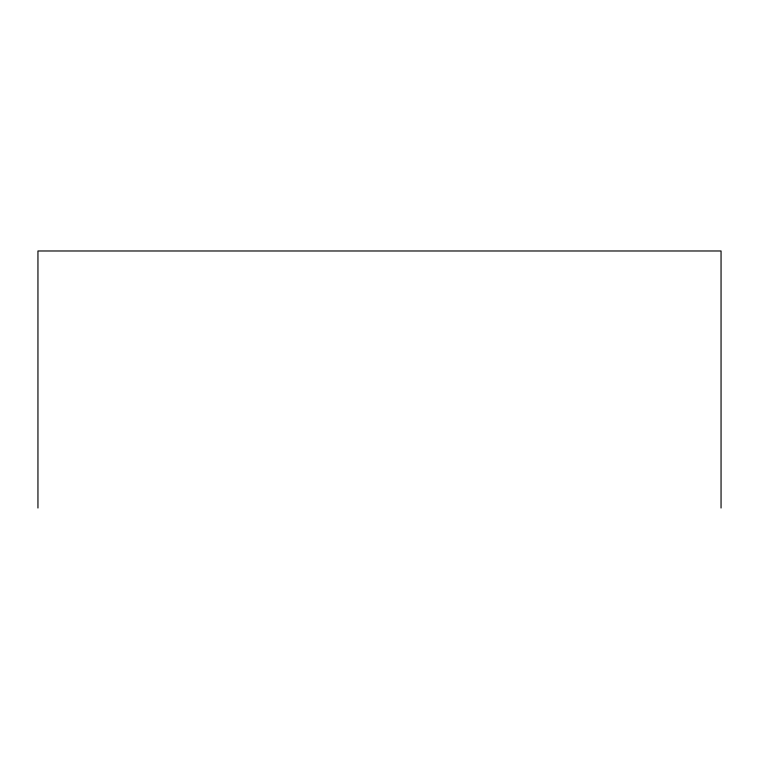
<?xml version="1.0" encoding="UTF-8"?>
<svg xmlns="http://www.w3.org/2000/svg" width="759" height="759" viewBox="0 0 759 759"><rect width="100%" height="100%" fill="white"/><g stroke="black" fill="none" stroke-linecap="round" stroke-linejoin="round"><path stroke-width="1.14" d="M721.05 508.018L721.05 250.982L37.95 250.982L37.95 508.018"/></g></svg>
